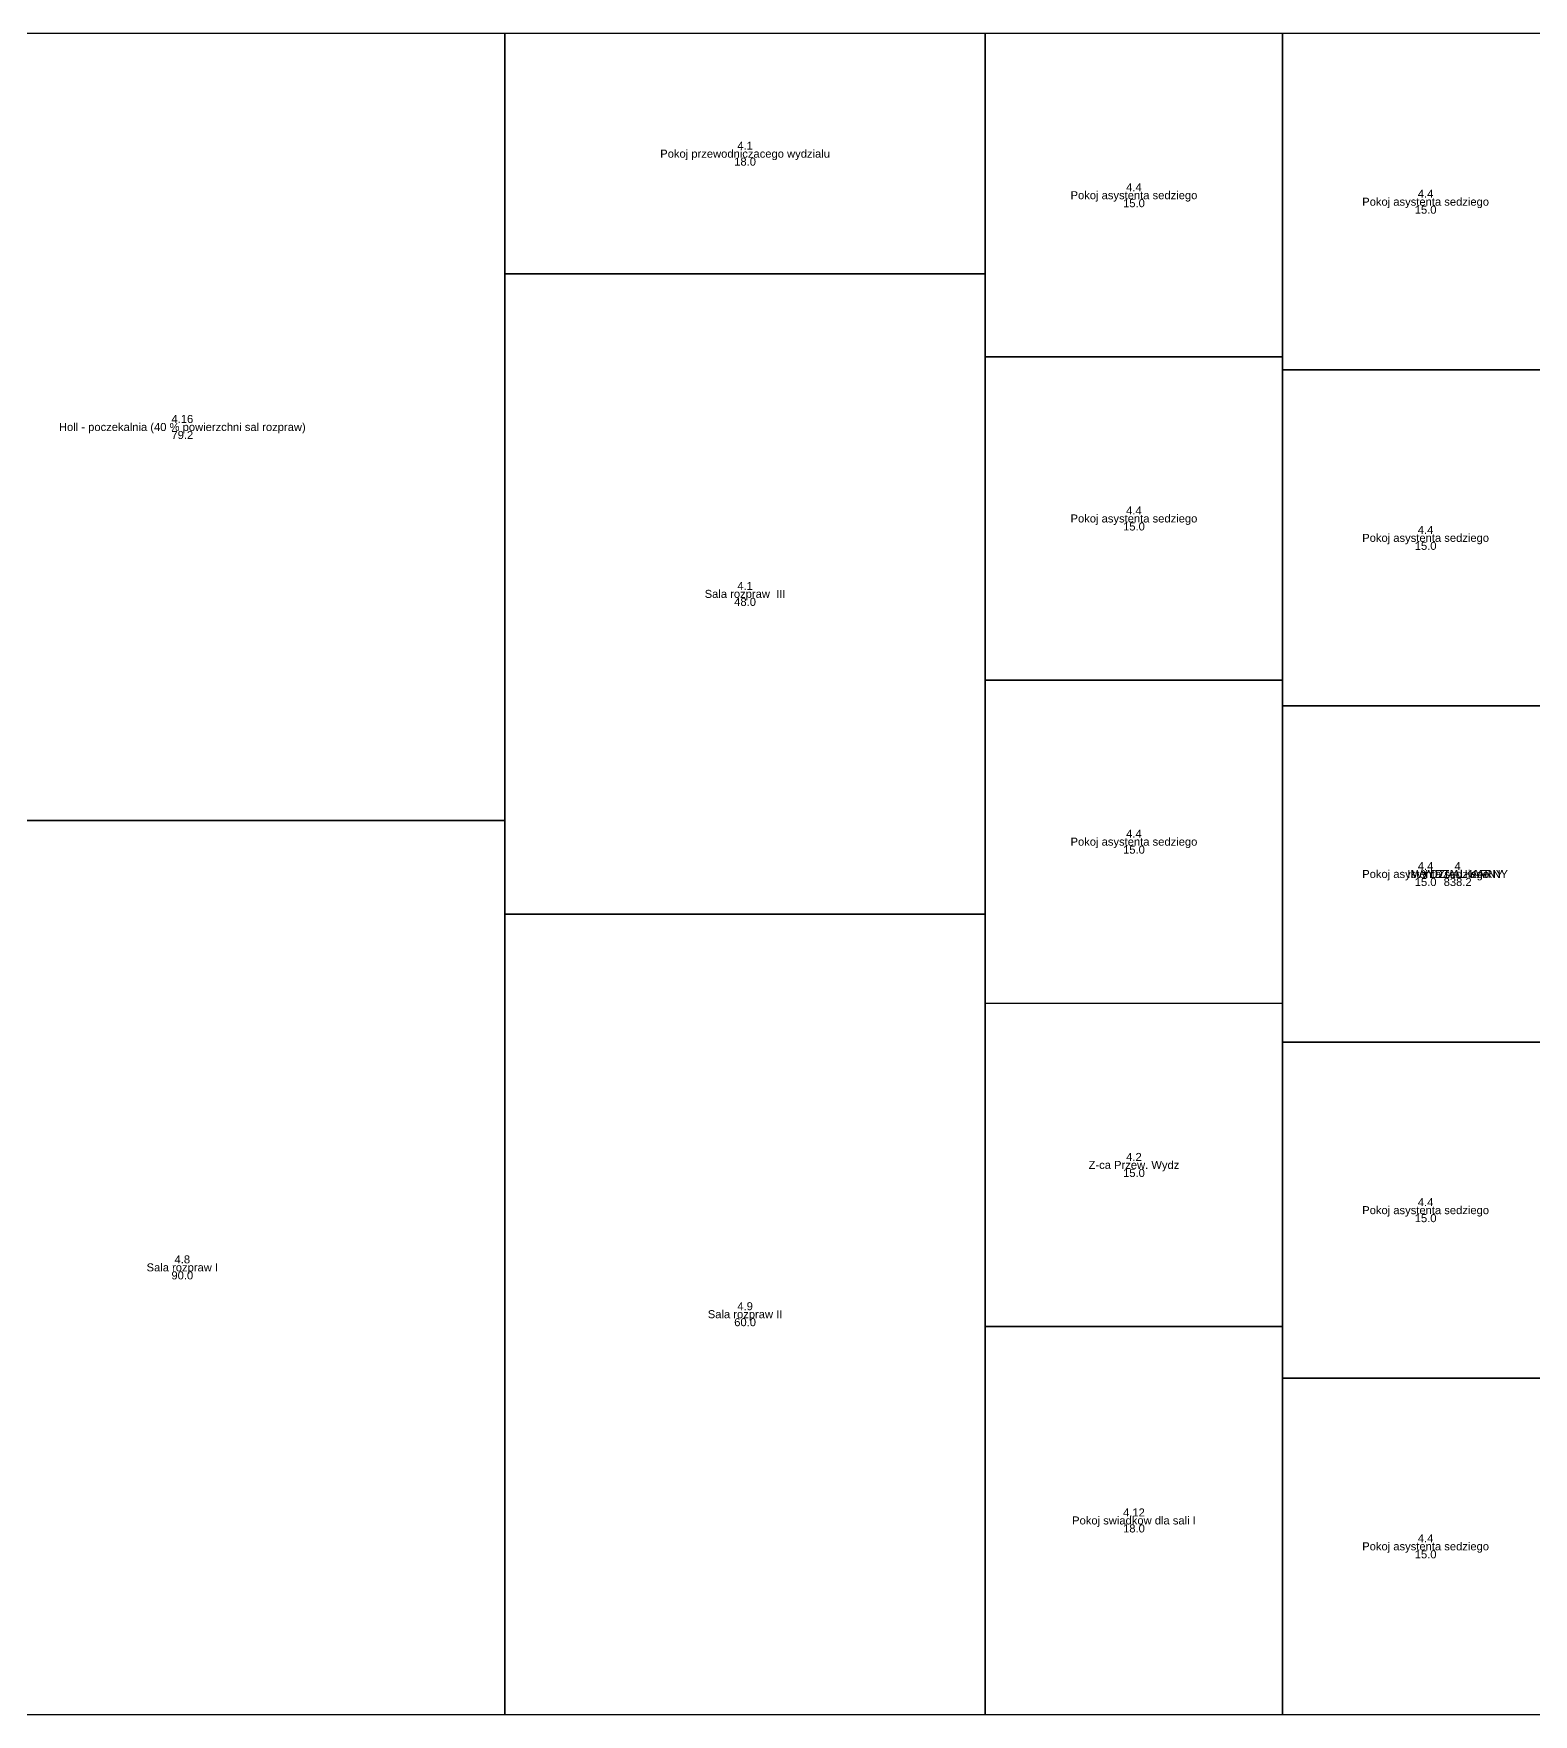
# Model space of a CAD drawing. Extents: x 0 to 217, y 0 to 21.
# Drawn here: x 110.48 to 129.21, y 0 to 21 of the extents above; entities that cross this region are included whole.
import ezdxf
from ezdxf.enums import TextEntityAlignment as Align

# ---------------------------------------------------------------- set-up
doc = ezdxf.new("R2010")
doc.units = 0
for name, color, linetype in [('PODWYDZIALY', 3, 'CONTINUOUS'), ('POMIESZCZENIA', 16, 'CONTINUOUS'), ('WYDZIALY', 2, 'CONTINUOUS')]:
    doc.layers.add(name, color=color, linetype=linetype)
doc.styles.get("Standard").update_dxf_attribs({"font": 'arial.ttf'})

# ---------------------------------------------------------------- blocks, each defined once
blk = doc.blocks.new('Area2')
at = {"color": 0}
blk.add_polyline3d([(0, 0, 0), (39.914, 0, 0), (39.914, 21, 0), (0, 21, 0), (0, 0, 0)], dxfattribs=at)
blk = doc.blocks.new('Area147')
at = {"color": 0}
blk.add_polyline3d([(0, 0, 0), (39.914, 0, 0), (39.914, 21, 0), (0, 21, 0), (0, 0, 0)], dxfattribs=at)
blk = doc.blocks.new('Area148')
at = {"color": 0}
blk.add_polyline3d([(0, 0, 0), (8.057, 0, 0), (8.057, 11.17, 0), (0, 11.17, 0), (0, 0, 0)], dxfattribs=at)
blk = doc.blocks.new('Area149')
at = {"color": 0}
blk.add_polyline3d([(0, 0, 0), (8.057, 0, 0), (8.057, 9.83, 0), (0, 9.83, 0), (0, 0, 0)], dxfattribs=at)
blk = doc.blocks.new('Area150')
at = {"color": 0}
blk.add_polyline3d([(0, 0, 0), (6, 0, 0), (6, 10, 0), (0, 10, 0), (0, 0, 0)], dxfattribs=at)
blk = doc.blocks.new('Area151')
at = {"color": 0}
blk.add_polyline3d([(0, 0, 0), (6, 0, 0), (6, 8, 0), (0, 8, 0), (0, 0, 0)], dxfattribs=at)
blk = doc.blocks.new('Area152')
at = {"color": 0}
blk.add_polyline3d([(0, 0, 0), (6, 0, 0), (6, 3, 0), (0, 3, 0), (0, 0, 0)], dxfattribs=at)
blk = doc.blocks.new('Area153')
at = {"color": 0}
blk.add_polyline3d([(0, 0, 0), (3.714, 0, 0), (3.714, 4.846, 0), (0, 4.846, 0), (0, 0, 0)], dxfattribs=at)
blk = doc.blocks.new('Area154')
at = {"color": 0}
blk.add_polyline3d([(0, 0, 0), (3.714, 0, 0), (3.714, 4.038, 0), (0, 4.038, 0), (0, 0, 0)], dxfattribs=at)
blk = doc.blocks.new('Area155')
at = {"color": 0}
blk.add_polyline3d([(0, 0, 0), (3.714, 0, 0), (3.714, 4.038, 0), (0, 4.038, 0), (0, 0, 0)], dxfattribs=at)
blk = doc.blocks.new('Area156')
at = {"color": 0}
blk.add_polyline3d([(0, 0, 0), (3.714, 0, 0), (3.714, 4.038, 0), (0, 4.038, 0), (0, 0, 0)], dxfattribs=at)
blk = doc.blocks.new('Area157')
at = {"color": 0}
blk.add_polyline3d([(0, 0, 0), (3.714, 0, 0), (3.714, 4.038, 0), (0, 4.038, 0), (0, 0, 0)], dxfattribs=at)
blk = doc.blocks.new('Area158')
at = {"color": 0}
blk.add_polyline3d([(0, 0, 0), (3.571, 0, 0), (3.571, 4.2, 0), (0, 4.2, 0), (0, 0, 0)], dxfattribs=at)
blk = doc.blocks.new('Area159')
at = {"color": 0}
blk.add_polyline3d([(0, 0, 0), (3.571, 0, 0), (3.571, 4.2, 0), (0, 4.2, 0), (0, 0, 0)], dxfattribs=at)
blk = doc.blocks.new('Area160')
at = {"color": 0}
blk.add_polyline3d([(0, 0, 0), (3.571, 0, 0), (3.571, 4.2, 0), (0, 4.2, 0), (0, 0, 0)], dxfattribs=at)
blk = doc.blocks.new('Area161')
at = {"color": 0}
blk.add_polyline3d([(0, 0, 0), (3.571, 0, 0), (3.571, 4.2, 0), (0, 4.2, 0), (0, 0, 0)], dxfattribs=at)
blk = doc.blocks.new('Area162')
at = {"color": 0}
blk.add_polyline3d([(0, 0, 0), (3.571, 0, 0), (3.571, 4.2, 0), (0, 4.2, 0), (0, 0, 0)], dxfattribs=at)

msp = doc.modelspace()

# ---------------------------------------------------------------- block references
at = {"layer": 'PODWYDZIALY', "color": 10}
ref = msp.add_blockref('Area147', (108.305, 0), dxfattribs=at)
ref.add_attrib('NAME', 'II WYDZIAL KARNY', dxfattribs={"layer": '0', "color": 0, "height": 0.1}).set_placement((128.262, 10.5), align=Align.MIDDLE_CENTER)
ref.add_attrib('POW', '838.2', dxfattribs={"layer": '0', "color": 0, "height": 0.1}).set_placement((128.262, 10.4), align=Align.MIDDLE_CENTER)
at = {"layer": 'POMIESZCZENIA', "color": 10}
ref = msp.add_blockref('Area149', (108.305, 11.17), dxfattribs=at)
ref.add_attrib('NAME', 'Holl - poczekalnia (40 % powierzchni sal rozpraw)', dxfattribs={"layer": '0', "color": 0, "height": 0.1}).set_placement((112.333, 16.085), align=Align.MIDDLE_CENTER)
ref.add_attrib('POW', '79.2', dxfattribs={"layer": '0', "color": 0, "height": 0.1}).set_placement((112.333, 15.985), align=Align.MIDDLE_CENTER)
ref.add_attrib('NR', '4.16', dxfattribs={"layer": '0', "color": 0, "height": 0.1}).set_placement((112.333, 16.185), align=Align.MIDDLE_CENTER)
ref = msp.add_blockref('Area152', (116.362, 18), dxfattribs=at)
ref.add_attrib('NAME', 'Pokoj przewodniczacego wydzialu', dxfattribs={"layer": '0', "color": 0, "height": 0.1}).set_placement((119.362, 19.5), align=Align.MIDDLE_CENTER)
ref.add_attrib('POW', '18.0', dxfattribs={"layer": '0', "color": 0, "height": 0.1}).set_placement((119.362, 19.4), align=Align.MIDDLE_CENTER)
ref.add_attrib('NR', '4.1', dxfattribs={"layer": '0', "color": 0, "height": 0.1}).set_placement((119.362, 19.6), align=Align.MIDDLE_CENTER)
ref = msp.add_blockref('Area157', (122.362, 16.962), dxfattribs=at)
ref.add_attrib('NAME', 'Pokoj asystenta sedziego', dxfattribs={"layer": '0', "color": 0, "height": 0.1}).set_placement((124.219, 18.981), align=Align.MIDDLE_CENTER)
ref.add_attrib('POW', '15.0', dxfattribs={"layer": '0', "color": 0, "height": 0.1}).set_placement((124.219, 18.881), align=Align.MIDDLE_CENTER)
ref.add_attrib('NR', '4.4', dxfattribs={"layer": '0', "color": 0, "height": 0.1}).set_placement((124.219, 19.081), align=Align.MIDDLE_CENTER)
ref = msp.add_blockref('Area162', (126.076, 16.8), dxfattribs=at)
ref.add_attrib('NAME', 'Pokoj asystenta sedziego', dxfattribs={"layer": '0', "color": 0, "height": 0.1}).set_placement((127.862, 18.9), align=Align.MIDDLE_CENTER)
ref.add_attrib('POW', '15.0', dxfattribs={"layer": '0', "color": 0, "height": 0.1}).set_placement((127.862, 18.8), align=Align.MIDDLE_CENTER)
ref.add_attrib('NR', '4.4', dxfattribs={"layer": '0', "color": 0, "height": 0.1}).set_placement((127.862, 19), align=Align.MIDDLE_CENTER)
ref = msp.add_blockref('Area151', (116.362, 10), dxfattribs=at)
ref.add_attrib('NAME', 'Sala rozpraw  III', dxfattribs={"layer": '0', "color": 0, "height": 0.1}).set_placement((119.362, 14), align=Align.MIDDLE_CENTER)
ref.add_attrib('POW', '48.0', dxfattribs={"layer": '0', "color": 0, "height": 0.1}).set_placement((119.362, 13.9), align=Align.MIDDLE_CENTER)
ref.add_attrib('NR', '4.1', dxfattribs={"layer": '0', "color": 0, "height": 0.1}).set_placement((119.362, 14.1), align=Align.MIDDLE_CENTER)
ref = msp.add_blockref('Area156', (122.362, 12.923), dxfattribs=at)
ref.add_attrib('NAME', 'Pokoj asystenta sedziego', dxfattribs={"layer": '0', "color": 0, "height": 0.1}).set_placement((124.219, 14.942), align=Align.MIDDLE_CENTER)
ref.add_attrib('POW', '15.0', dxfattribs={"layer": '0', "color": 0, "height": 0.1}).set_placement((124.219, 14.842), align=Align.MIDDLE_CENTER)
ref.add_attrib('NR', '4.4', dxfattribs={"layer": '0', "color": 0, "height": 0.1}).set_placement((124.219, 15.042), align=Align.MIDDLE_CENTER)
ref = msp.add_blockref('Area161', (126.076, 12.6), dxfattribs=at)
ref.add_attrib('NAME', 'Pokoj asystenta sedziego', dxfattribs={"layer": '0', "color": 0, "height": 0.1}).set_placement((127.862, 14.7), align=Align.MIDDLE_CENTER)
ref.add_attrib('POW', '15.0', dxfattribs={"layer": '0', "color": 0, "height": 0.1}).set_placement((127.862, 14.6), align=Align.MIDDLE_CENTER)
ref.add_attrib('NR', '4.4', dxfattribs={"layer": '0', "color": 0, "height": 0.1}).set_placement((127.862, 14.8), align=Align.MIDDLE_CENTER)
ref = msp.add_blockref('Area155', (122.362, 8.885), dxfattribs=at)
ref.add_attrib('NAME', 'Pokoj asystenta sedziego', dxfattribs={"layer": '0', "color": 0, "height": 0.1}).set_placement((124.219, 10.904), align=Align.MIDDLE_CENTER)
ref.add_attrib('POW', '15.0', dxfattribs={"layer": '0', "color": 0, "height": 0.1}).set_placement((124.219, 10.804), align=Align.MIDDLE_CENTER)
ref.add_attrib('NR', '4.4', dxfattribs={"layer": '0', "color": 0, "height": 0.1}).set_placement((124.219, 11.004), align=Align.MIDDLE_CENTER)
ref = msp.add_blockref('Area160', (126.076, 8.4), dxfattribs=at)
ref.add_attrib('NAME', 'Pokoj asystenta sedziego', dxfattribs={"layer": '0', "color": 0, "height": 0.1}).set_placement((127.862, 10.5), align=Align.MIDDLE_CENTER)
ref.add_attrib('POW', '15.0', dxfattribs={"layer": '0', "color": 0, "height": 0.1}).set_placement((127.862, 10.4), align=Align.MIDDLE_CENTER)
ref.add_attrib('NR', '4.4', dxfattribs={"layer": '0', "color": 0, "height": 0.1}).set_placement((127.862, 10.6), align=Align.MIDDLE_CENTER)
ref = msp.add_blockref('Area148', (108.305, 0), dxfattribs=at)
ref.add_attrib('NAME', 'Sala rozpraw I', dxfattribs={"layer": '0', "color": 0, "height": 0.1}).set_placement((112.333, 5.585), align=Align.MIDDLE_CENTER)
ref.add_attrib('POW', '90.0', dxfattribs={"layer": '0', "color": 0, "height": 0.1}).set_placement((112.333, 5.485), align=Align.MIDDLE_CENTER)
ref.add_attrib('NR', '4.8', dxfattribs={"layer": '0', "color": 0, "height": 0.1}).set_placement((112.333, 5.685), align=Align.MIDDLE_CENTER)
ref = msp.add_blockref('Area150', (116.362, 0), dxfattribs=at)
ref.add_attrib('NAME', 'Sala rozpraw II', dxfattribs={"layer": '0', "color": 0, "height": 0.1}).set_placement((119.362, 5), align=Align.MIDDLE_CENTER)
ref.add_attrib('POW', '60.0', dxfattribs={"layer": '0', "color": 0, "height": 0.1}).set_placement((119.362, 4.9), align=Align.MIDDLE_CENTER)
ref.add_attrib('NR', '4.9', dxfattribs={"layer": '0', "color": 0, "height": 0.1}).set_placement((119.362, 5.1), align=Align.MIDDLE_CENTER)
ref = msp.add_blockref('Area154', (122.362, 4.846), dxfattribs=at)
ref.add_attrib('NAME', 'Z-ca Przew. Wydz', dxfattribs={"layer": '0', "color": 0, "height": 0.1}).set_placement((124.219, 6.865), align=Align.MIDDLE_CENTER)
ref.add_attrib('POW', '15.0', dxfattribs={"layer": '0', "color": 0, "height": 0.1}).set_placement((124.219, 6.765), align=Align.MIDDLE_CENTER)
ref.add_attrib('NR', '4.2', dxfattribs={"layer": '0', "color": 0, "height": 0.1}).set_placement((124.219, 6.965), align=Align.MIDDLE_CENTER)
ref = msp.add_blockref('Area159', (126.076, 4.2), dxfattribs=at)
ref.add_attrib('NAME', 'Pokoj asystenta sedziego', dxfattribs={"layer": '0', "color": 0, "height": 0.1}).set_placement((127.862, 6.3), align=Align.MIDDLE_CENTER)
ref.add_attrib('POW', '15.0', dxfattribs={"layer": '0', "color": 0, "height": 0.1}).set_placement((127.862, 6.2), align=Align.MIDDLE_CENTER)
ref.add_attrib('NR', '4.4', dxfattribs={"layer": '0', "color": 0, "height": 0.1}).set_placement((127.862, 6.4), align=Align.MIDDLE_CENTER)
ref = msp.add_blockref('Area153', (122.362, 0), dxfattribs=at)
ref.add_attrib('NAME', 'Pokoj swiadkow dla sali I', dxfattribs={"layer": '0', "color": 0, "height": 0.1}).set_placement((124.219, 2.423), align=Align.MIDDLE_CENTER)
ref.add_attrib('POW', '18.0', dxfattribs={"layer": '0', "color": 0, "height": 0.1}).set_placement((124.219, 2.323), align=Align.MIDDLE_CENTER)
ref.add_attrib('NR', '4.12', dxfattribs={"layer": '0', "color": 0, "height": 0.1}).set_placement((124.219, 2.523), align=Align.MIDDLE_CENTER)
ref = msp.add_blockref('Area158', (126.076, 0), dxfattribs=at)
ref.add_attrib('NAME', 'Pokoj asystenta sedziego', dxfattribs={"layer": '0', "color": 0, "height": 0.1}).set_placement((127.862, 2.1), align=Align.MIDDLE_CENTER)
ref.add_attrib('POW', '15.0', dxfattribs={"layer": '0', "color": 0, "height": 0.1}).set_placement((127.862, 2), align=Align.MIDDLE_CENTER)
ref.add_attrib('NR', '4.4', dxfattribs={"layer": '0', "color": 0, "height": 0.1}).set_placement((127.862, 2.2), align=Align.MIDDLE_CENTER)
at = {"layer": 'WYDZIALY', "color": 10}
ref = msp.add_blockref('Area2', (108.305, 0), dxfattribs=at)
ref.add_attrib('NAME', 'WYDZIAL KARNY', dxfattribs={"layer": '0', "color": 0, "height": 0.1}).set_placement((128.262, 10.5), align=Align.MIDDLE_CENTER)
ref.add_attrib('POW', '838.2', dxfattribs={"layer": '0', "color": 0, "height": 0.1}).set_placement((128.262, 10.4), align=Align.MIDDLE_CENTER)
ref.add_attrib('NR', '4', dxfattribs={"layer": '0', "color": 0, "height": 0.1}).set_placement((128.262, 10.6), align=Align.MIDDLE_CENTER)

doc.saveas('drawing.dxf')
